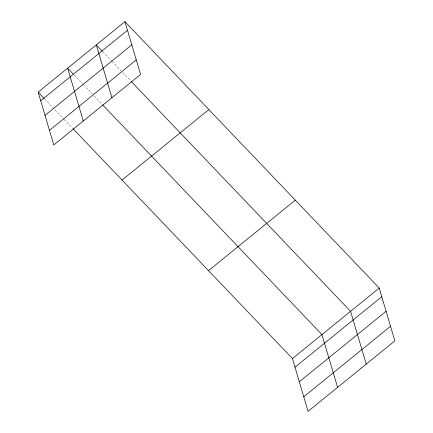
<?xml version="1.0" encoding="UTF-8"?>
<svg xmlns="http://www.w3.org/2000/svg" width="433" height="433" viewBox="0 0 433 433"><rect width="100%" height="100%" fill="white"/><g stroke="black" fill="none" stroke-linecap="round" stroke-linejoin="round"><path stroke-width="0.32" stroke-dasharray="2.17 1.62" d="M102.81 51.749L111.671 61.031M112.136 61.518L120.991 70.801M122.858 72.755L130.782 81.058M74.173 75.012L83.033 84.294M83.499 84.781L92.353 94.064M94.221 96.018L102.145 104.321M44.669 98.984L63.781 119.005M64.246 119.497L72.641 128.287"/><path stroke-width="0.65" d="M124.921 21.65L140.563 74.449L53.784 144.947L38.142 92.142L124.921 21.65L379.216 288.053L394.858 340.858L308.08 411.35L292.437 358.551L73.107 128.774M40.702 100.786L127.481 30.288M45.016 115.357L131.8 44.864M49.465 130.371L136.243 59.878M122.057 180.058L208.841 109.565M208.522 270.636L295.301 200.143M292.437 358.551L379.216 288.053M294.997 367.189L381.776 296.697M299.317 381.76L386.095 311.267M303.76 396.774L390.544 326.282M102.345 51.262L96.283 44.913L111.925 97.712M131.248 81.545L350.578 311.316L366.221 364.121M73.242 74.038L67.645 68.176L83.288 120.975M102.61 104.808L321.941 334.579L337.583 387.383M38.142 92.142L44.204 98.491"/></g></svg>
